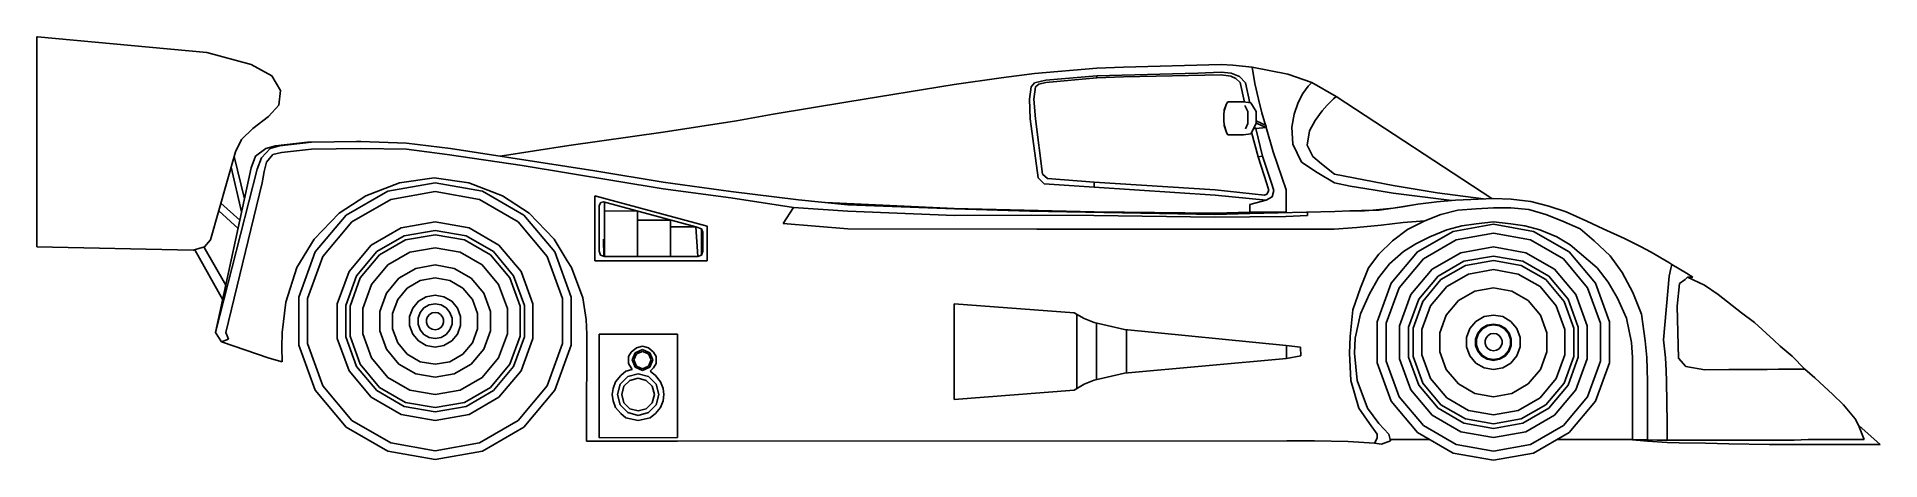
# Model space of a CAD drawing. Extents: x -5.42 to 0, y -0.05 to 1.2.
import ezdxf

# ---------------------------------------------------------------- set-up
doc = ezdxf.new("R2010")
doc.units = 0
doc.layers.get('0').update_dxf_attribs({"linetype": 'CONTINUOUS'})

msp = doc.modelspace()

# ---------------------------------------------------------------- linework, layer by layer
at = {"color": 0, "linetype": 'BYBLOCK'}
for p, q in [((-5.4171, 1.1986), (-5.4194, 1.1986)), ((-5.4194, 1.1986), (-5.4194, 0.5815)), ((-5.4171, 1.1986), (-5.4194, 1.1986)), ((-5.4194, 1.1986), (-5.4194, 0.5815)), ((-4.9193, 1.1529), (-5.4171, 1.1986)), ((-4.9193, 1.1529), (-5.4171, 1.1986)), ((-4.7895, 1.1173), (-4.9193, 1.1529)), ((-4.7895, 1.1173), (-4.9193, 1.1529)), ((-4.7287, 1.0842), (-4.7895, 1.1173)), ((-4.7287, 1.0842), (-4.7895, 1.1173)), ((-4.7033, 1.0411), (-4.7287, 1.0842)), ((-4.7033, 1.0411), (-4.7287, 1.0842)), ((-2.486, 1.0912), (-2.584, 1.0784)), ((-2.3032, 1.1065), (-2.486, 1.0912)), ((-2.4529, 1.0714), (-2.3032, 1.0842)), ((-2.2243, 1.1098), (-2.3032, 1.1065)), ((-2.3032, 1.0842), (-2.006, 1.092)), ((-2.3032, 1.0779), (-2.3032, 1.0842)), ((-1.9371, 1.1173), (-2.2243, 1.1098)), ((-1.9371, 1.0872), (-2.2243, 1.0807)), ((-2.006, 1.092), (-1.9371, 1.0945)), ((-1.9371, 1.1173), (-1.9036, 1.1158)), ((-1.9077, 1.0917), (-1.9371, 1.0945)), ((-1.9093, 1.083), (-1.9371, 1.0872)), ((-1.8833, 1.0825), (-1.9077, 1.0917)), ((-1.9036, 1.1158), (-1.8461, 1.1093)), ((-1.8381, 1.0614), (-1.8461, 1.1093)), ((-1.8461, 1.1093), (-1.7415, 1.0892)), ((-1.7415, 1.0892), (-1.6713, 1.0644)), ((-4.7083, 0.998), (-4.7033, 1.0411)), ((-4.7083, 0.998), (-4.7033, 1.0411)), ((-2.7221, 1.0589), (-3.0347, 1.008)), ((-2.584, 1.0784), (-2.7221, 1.0589)), ((-2.5011, 1.0158), (-2.4961, 1.0514)), ((-2.4961, 1.0514), (-2.486, 1.0637)), ((-2.4834, 1.0516), (-2.4884, 1.0158)), ((-2.486, 1.0637), (-2.4529, 1.0714)), ((-2.4733, 1.0596), (-2.4834, 1.0516)), ((-2.4733, 1.0596), (-2.4529, 1.0644)), ((-2.4529, 1.0644), (-2.3032, 1.0779)), ((-2.3032, 1.0779), (-2.2243, 1.0807)), ((-1.894, 1.0757), (-1.9093, 1.083)), ((-1.8812, 1.0644), (-1.894, 1.0757)), ((-1.8833, 1.0825), (-1.8662, 1.0639)), ((-1.8692, 1.007), (-1.8812, 1.0644)), ((-1.8535, 1.005), (-1.8662, 1.0639)), ((-1.8281, 1.0158), (-1.8381, 1.0614)), ((-1.6977, 1.0321), (-1.7111, 1.0052)), ((-1.6817, 1.0539), (-1.6977, 1.0321)), ((-1.6713, 1.0644), (-1.6817, 1.0539)), ((-1.6713, 1.0644), (-1.5994, 1.0233)), ((-4.7387, 0.9649), (-4.7083, 0.998)), ((-4.7387, 0.9649), (-4.7083, 0.998)), ((-3.0347, 1.008), (-3.2547, 0.9709)), ((-2.4987, 0.9573), (-2.5011, 1.0158)), ((-2.4834, 0.9573), (-2.4884, 1.0158)), ((-1.9291, 0.9812), (-1.9294, 0.9704)), ((-1.9291, 0.9812), (-1.922, 1.0017)), ((-1.9291, 0.9812), (-1.9287, 0.9837)), ((-1.9287, 0.9837), (-1.922, 1.0017)), ((-1.922, 1.0017), (-1.9177, 1.0075)), ((-1.9177, 1.0075), (-1.8719, 1.0075)), ((-1.8502, 1.0047), (-1.8719, 1.0075)), ((-1.8678, 0.9971), (-1.8588, 0.9794)), ((-1.8588, 0.9794), (-1.8588, 0.9438)), ((-1.8348, 0.9794), (-1.8502, 1.0047)), ((-1.8348, 0.9438), (-1.8348, 0.9794)), ((-1.8177, 0.9751), (-1.8281, 1.0158)), ((-1.7111, 1.0052), (-1.7228, 0.9709)), ((-1.6402, 0.9812), (-1.6606, 0.9528)), ((-1.6255, 0.9977), (-1.6402, 0.9812)), ((-1.6068, 1.0163), (-1.6255, 0.9977)), ((-1.5994, 1.0233), (-1.6068, 1.0163)), ((-1.1421, 0.7234), (-1.5994, 1.0233)), ((-4.8176, 0.8964), (-4.7845, 0.9293)), ((-4.8176, 0.8964), (-4.7845, 0.9293)), ((-4.7845, 0.9293), (-4.7387, 0.9649)), ((-4.7845, 0.9293), (-4.7387, 0.9649)), ((-3.3623, 0.9513), (-3.5779, 0.9182)), ((-3.2547, 0.9709), (-3.3623, 0.9513)), ((-2.4757, 0.7846), (-2.4987, 0.9573)), ((-2.4834, 0.9573), (-2.463, 0.7946)), ((-1.9294, 0.9521), (-1.9294, 0.9704)), ((-1.9294, 0.9521), (-1.9291, 0.941)), ((-1.922, 0.9177), (-1.9291, 0.941)), ((-1.9287, 0.9385), (-1.9291, 0.941)), ((-1.922, 0.9177), (-1.9287, 0.9385)), ((-1.8588, 0.9438), (-1.866, 0.9286)), ((-1.8502, 0.9135), (-1.8348, 0.9438)), ((-1.8358, 0.9293), (-1.8425, 0.9293)), ((-1.8401, 0.9333), (-1.8358, 0.9293)), ((-1.8358, 0.9293), (-1.805, 0.9318)), ((-1.8161, 0.848), (-1.8358, 0.9293)), ((-1.805, 0.9383), (-1.8348, 0.9516)), ((-1.8348, 0.9451), (-1.805, 0.9318)), ((-1.8074, 0.939), (-1.8177, 0.9751)), ((-1.805, 0.9318), (-1.805, 0.9383)), ((-1.7843, 0.8608), (-1.805, 0.9318)), ((-1.7228, 0.9709), (-1.7301, 0.9333)), ((-1.7301, 0.9333), (-1.7265, 0.8836)), ((-1.6776, 0.9225), (-1.6847, 0.8801)), ((-1.6606, 0.9528), (-1.6776, 0.9225)), ((-4.8353, 0.8608), (-4.8176, 0.8964)), ((-4.8353, 0.8608), (-4.8176, 0.8964)), ((-4.7762, 0.8478), (-4.7461, 0.8708)), ((-4.7337, 0.8708), (-4.7591, 0.843)), ((-4.7461, 0.8708), (-4.718, 0.8786)), ((-4.706, 0.8786), (-4.7337, 0.8708)), ((-4.6241, 0.8886), (-4.718, 0.8786)), ((-4.718, 0.8786), (-4.706, 0.8786)), ((-4.706, 0.8786), (-4.612, 0.8886)), ((-4.612, 0.8683), (-4.7006, 0.8583)), ((-4.4669, 0.8911), (-4.6241, 0.8886)), ((-4.4669, 0.8708), (-4.612, 0.8683)), ((-4.4793, 0.8911), (-4.4669, 0.8911)), ((-4.4753, 0.8909), (-4.4793, 0.8911)), ((-4.3325, 0.8861), (-4.4669, 0.8911)), ((-4.3325, 0.8683), (-4.4669, 0.8708)), ((-4.2028, 0.8708), (-4.3325, 0.8861)), ((-4.2132, 0.853), (-4.3325, 0.8683)), ((-4.2028, 0.8708), (-3.7789, 0.8049)), ((-3.8551, 0.8796), (-4.057, 0.848)), ((-3.5779, 0.9182), (-3.8551, 0.8796)), ((-1.9177, 0.911), (-1.922, 0.9177)), ((-1.9177, 0.911), (-1.8719, 0.911)), ((-1.8719, 0.911), (-1.8502, 0.9135)), ((-1.8288, 0.8455), (-1.8482, 0.918)), ((-1.7265, 0.8836), (-1.701, 0.8302)), ((-1.6847, 0.8801), (-1.6676, 0.8465)), ((-4.9089, 0.6018), (-4.8353, 0.8608)), ((-4.9089, 0.6018), (-4.8353, 0.8608)), ((-4.8939, 0.33), (-4.7889, 0.8132)), ((-4.8173, 0.6838), (-4.8484, 0.8154)), ((-4.8394, 0.8473), (-4.8086, 0.7229)), ((-4.7889, 0.8132), (-4.7762, 0.8478)), ((-4.7591, 0.843), (-4.7718, 0.8099)), ((-4.7441, 0.8302), (-4.7514, 0.8024)), ((-4.726, 0.853), (-4.7441, 0.8302)), ((-4.7006, 0.8583), (-4.726, 0.853)), ((-3.9922, 0.8202), (-4.2132, 0.853)), ((-3.5779, 0.7515), (-3.9922, 0.8202)), ((-1.8288, 0.8455), (-1.8161, 0.848)), ((-1.8027, 0.7668), (-1.8288, 0.8455)), ((-1.8161, 0.848), (-1.79, 0.7718)), ((-1.7468, 0.749), (-1.7843, 0.8608)), ((-1.701, 0.8302), (-1.6552, 0.7999)), ((-1.6676, 0.8465), (-1.6425, 0.8252)), ((-1.6425, 0.8252), (-1.6044, 0.7946)), ((-4.7718, 0.8099), (-4.8939, 0.33)), ((-4.7568, 0.7693), (-4.8634, 0.33)), ((-4.7514, 0.8024), (-4.7568, 0.7693)), ((-4.4519, 0.7312), (-4.3529, 0.7693)), ((-4.2486, 0.7693), (-4.3877, 0.7447)), ((-4.3529, 0.7693), (-4.2513, 0.7846)), ((-4.2513, 0.7846), (-4.1496, 0.7693)), ((-4.1095, 0.7447), (-4.2486, 0.7693)), ((-4.1496, 0.7693), (-4.0507, 0.7312)), ((-3.7789, 0.8049), (-3.5779, 0.7718)), ((-3.5779, 0.7718), (-3.3787, 0.7445)), ((-2.458, 0.7668), (-2.4757, 0.7846)), ((-2.4479, 0.7821), (-2.463, 0.7946)), ((-2.3105, 0.7565), (-2.458, 0.7668)), ((-2.3105, 0.7718), (-2.4479, 0.7821)), ((-2.3105, 0.7718), (-2.3105, 0.7565)), ((-1.9548, 0.749), (-2.3105, 0.7718)), ((-1.8027, 0.7668), (-1.7977, 0.7465)), ((-1.79, 0.7718), (-1.7823, 0.7465)), ((-1.6552, 0.7999), (-1.6044, 0.7693)), ((-1.6044, 0.7946), (-1.4319, 0.7613)), ((-1.6044, 0.7693), (-1.5586, 0.7598)), ((-1.5586, 0.7598), (-1.4901, 0.749)), ((-1.4319, 0.7613), (-1.3022, 0.7397)), ((-4.8785, 0.7094), (-4.8223, 0.6595)), ((-4.5304, 0.6805), (-4.4519, 0.7312)), ((-4.3877, 0.7447), (-4.5097, 0.6743)), ((-4.4937, 0.6547), (-4.379, 0.7209)), ((-4.379, 0.7209), (-4.2486, 0.744)), ((-4.2486, 0.744), (-4.1182, 0.7209)), ((-4.1182, 0.7209), (-4.0039, 0.6547)), ((-3.9875, 0.6743), (-4.1095, 0.7447)), ((-4.0507, 0.7312), (-3.9718, 0.6805)), ((-3.4486, 0.6424), (-3.7789, 0.7312)), ((-3.7789, 0.7312), (-3.7789, 0.5406)), ((-3.7662, 0.7033), (-3.7608, 0.7121)), ((-3.7608, 0.7121), (-3.7535, 0.7134)), ((-3.7535, 0.7134), (-3.4817, 0.6399)), ((-3.7508, 0.5534), (-3.7508, 0.7129)), ((-3.7508, 0.7129), (-3.7478, 0.7119)), ((-3.3787, 0.7252), (-3.5779, 0.7515)), ((-3.3787, 0.7445), (-3.1798, 0.7191)), ((-3.1945, 0.6973), (-3.3787, 0.7252)), ((-3.1798, 0.7191), (-3.0347, 0.7051)), ((-3.1005, 0.7114), (-2.7221, 0.6938)), ((-3.0347, 0.7051), (-2.7217, 0.6926)), ((-1.9551, 0.7337), (-2.3105, 0.7565)), ((-1.805, 0.7186), (-1.9551, 0.7337)), ((-1.8104, 0.7337), (-1.9548, 0.749)), ((-1.805, 0.7186), (-1.8535, 0.7061)), ((-1.8535, 0.7061), (-1.8535, 0.683)), ((-1.8027, 0.7362), (-1.8104, 0.7337)), ((-1.7873, 0.7287), (-1.805, 0.7186)), ((-1.7977, 0.7465), (-1.8027, 0.7362)), ((-1.7873, 0.7287), (-1.7823, 0.7465)), ((-1.7468, 0.6833), (-1.7468, 0.749)), ((-1.4901, 0.749), (-1.4319, 0.7389)), ((-1.4319, 0.7389), (-1.3607, 0.7299)), ((-1.3597, 0.7071), (-1.4316, 0.6951)), ((-1.4045, 0.6988), (-1.3597, 0.7071)), ((-1.3607, 0.7299), (-1.2591, 0.7176)), ((-1.3597, 0.7071), (-1.3032, 0.7139)), ((-1.3032, 0.7139), (-1.248, 0.7186)), ((-1.3022, 0.7397), (-1.249, 0.7334)), ((-1.249, 0.7334), (-1.1658, 0.7224)), ((-1.248, 0.7186), (-1.137, 0.7236)), ((-1.137, 0.7236), (-1.0846, 0.7216)), ((-1.0846, 0.7216), (-1.027, 0.7146)), ((-1.027, 0.7146), (-0.9739, 0.7006)), ((-4.8277, 0.6349), (-4.8848, 0.6868)), ((-4.6043, 0.6043), (-4.5304, 0.6805)), ((-4.5097, 0.6743), (-4.6007, 0.5662)), ((-4.5786, 0.5534), (-4.4937, 0.6547)), ((-4.2486, 0.6549), (-4.3486, 0.6374)), ((-4.1486, 0.6374), (-4.2486, 0.6549)), ((-4.0039, 0.6547), (-3.9186, 0.5534)), ((-3.8966, 0.5662), (-3.9875, 0.6743)), ((-3.9718, 0.6805), (-3.8982, 0.6043)), ((-3.7662, 0.5687), (-3.7662, 0.7033)), ((-3.7508, 0.6873), (-3.6535, 0.6863)), ((-3.6532, 0.6863), (-3.6532, 0.5534)), ((-3.5562, 0.66), (-3.6532, 0.6597)), ((-3.5562, 0.5534), (-3.5562, 0.66)), ((-3.2249, 0.6499), (-3.1945, 0.6973)), ((-3.1945, 0.6973), (-3.0347, 0.6858)), ((-3.0347, 0.6858), (-2.7217, 0.6732)), ((-2.7221, 0.6938), (-2.3105, 0.6838)), ((-2.7217, 0.6926), (-2.5001, 0.6865)), ((-2.7217, 0.6732), (-2.4957, 0.6743)), ((-2.5001, 0.6865), (-1.9558, 0.6768)), ((-2.4957, 0.6743), (-2.3119, 0.673)), ((-2.3119, 0.673), (-1.9558, 0.6682)), ((-2.3105, 0.6838), (-1.9548, 0.6805)), ((-1.9558, 0.6768), (-1.8535, 0.6798)), ((-1.9558, 0.6682), (-1.8535, 0.67)), ((-1.9548, 0.6805), (-1.8535, 0.683)), ((-1.8535, 0.6798), (-1.6034, 0.6855)), ((-1.8535, 0.683), (-1.7468, 0.6833)), ((-1.8535, 0.67), (-1.7472, 0.6705)), ((-1.7472, 0.6705), (-1.684, 0.673)), ((-1.7442, 0.6833), (-1.7468, 0.6835)), ((-1.684, 0.673), (-1.684, 0.6835)), ((-1.6034, 0.6855), (-1.5596, 0.687)), ((-1.6034, 0.6855), (-1.5596, 0.687)), ((-1.4918, 0.6888), (-1.5596, 0.687)), ((-1.5596, 0.687), (-1.5275, 0.6863)), ((-1.5275, 0.6863), (-1.4918, 0.6888)), ((-1.4316, 0.6951), (-1.4918, 0.6888)), ((-1.4918, 0.6888), (-1.473, 0.6895)), ((-1.473, 0.6895), (-1.4045, 0.6988)), ((-1.4028, 0.6524), (-1.4667, 0.6447)), ((-1.339, 0.6582), (-1.4028, 0.6524)), ((-1.3895, 0.6319), (-1.339, 0.6582)), ((-1.2918, 0.676), (-1.339, 0.6582)), ((-1.2413, 0.6888), (-1.2918, 0.676)), ((-1.1879, 0.6931), (-1.2413, 0.6888)), ((-1.137, 0.6956), (-1.1879, 0.6931)), ((-1.1879, 0.6494), (-1.137, 0.6549)), ((-1.0862, 0.6956), (-1.137, 0.6956)), ((-1.137, 0.6549), (-1.0862, 0.6494)), ((-1.0331, 0.6908), (-1.0862, 0.6956)), ((-0.9826, 0.676), (-1.0331, 0.6908)), ((-0.9354, 0.6582), (-0.9826, 0.676)), ((-0.9739, 0.7006), (-0.9227, 0.6843)), ((-0.9354, 0.6582), (-0.882, 0.6346)), ((-0.8619, 0.6569), (-0.9227, 0.6843)), ((-0.8619, 0.6569), (-0.8141, 0.6341)), ((-4.927, 0.5815), (-4.9089, 0.6018)), ((-4.927, 0.5815), (-4.9089, 0.6018)), ((-4.6551, 0.5203), (-4.6043, 0.6043)), ((-4.3486, 0.6374), (-4.4365, 0.5867)), ((-4.3399, 0.6136), (-4.4201, 0.5672)), ((-4.4118, 0.5574), (-4.3355, 0.6015)), ((-4.2486, 0.6296), (-4.3399, 0.6136)), ((-4.3355, 0.6015), (-4.2486, 0.6168)), ((-4.1573, 0.6136), (-4.2486, 0.6296)), ((-4.2486, 0.6168), (-4.1617, 0.6015)), ((-4.1617, 0.6015), (-4.0855, 0.5574)), ((-4.0771, 0.5672), (-4.1573, 0.6136)), ((-4.0607, 0.5867), (-4.1486, 0.6374)), ((-3.8982, 0.6043), (-3.8601, 0.5406)), ((-3.7525, 0.5539), (-3.7535, 0.6043)), ((-3.4817, 0.6399), (-3.5562, 0.6399)), ((-3.4817, 0.6399), (-3.4656, 0.6341)), ((-3.4817, 0.6399), (-3.4763, 0.5534)), ((-3.4656, 0.6341), (-3.4613, 0.6246)), ((-3.4653, 0.5572), (-3.4656, 0.6341)), ((-3.4613, 0.6246), (-3.4613, 0.5687)), ((-3.4486, 0.5406), (-3.4486, 0.6424)), ((-3.0347, 0.6346), (-3.2249, 0.6499)), ((-2.4797, 0.6336), (-3.0347, 0.6346)), ((-1.6051, 0.6336), (-2.4797, 0.6336)), ((-1.5386, 0.6381), (-1.6051, 0.6336)), ((-1.4667, 0.6447), (-1.5386, 0.6381)), ((-1.474, 0.5602), (-1.4336, 0.599)), ((-1.4336, 0.599), (-1.3895, 0.6319)), ((-1.3243, 0.6108), (-1.3647, 0.5905)), ((-1.36, 0.5664), (-1.2557, 0.6269)), ((-1.343, 0.5461), (-1.2467, 0.6018)), ((-1.2738, 0.6316), (-1.3243, 0.6108)), ((-1.2738, 0.6316), (-1.2296, 0.6434)), ((-1.2557, 0.6269), (-1.137, 0.6477)), ((-1.2467, 0.6018), (-1.137, 0.6211)), ((-1.2296, 0.6434), (-1.1879, 0.6494)), ((-1.0187, 0.6269), (-1.137, 0.6477)), ((-1.137, 0.6211), (-1.0277, 0.6018)), ((-1.0862, 0.6494), (-1.0448, 0.6434)), ((-1.0448, 0.6434), (-1.0003, 0.6316)), ((-1.0277, 0.6018), (-0.9314, 0.5461)), ((-0.9144, 0.5664), (-1.0187, 0.6269)), ((-1.0003, 0.6316), (-0.9502, 0.6108)), ((-0.9502, 0.6108), (-0.9117, 0.5872)), ((-0.8405, 0.599), (-0.882, 0.6346)), ((-0.7937, 0.5551), (-0.8405, 0.599)), ((-0.8141, 0.6341), (-0.7512, 0.6058)), ((-0.7512, 0.6058), (-0.7041, 0.582)), ((-5.4194, 0.5815), (-4.9597, 0.5712)), ((-5.4194, 0.5815), (-4.9597, 0.5712)), ((-4.9597, 0.5712), (-4.927, 0.5815)), ((-4.9597, 0.5712), (-4.927, 0.5815)), ((-4.8731, 0.426), (-4.9554, 0.5724)), ((-4.9283, 0.581), (-4.8638, 0.4691)), ((-4.6007, 0.5662), (-4.6488, 0.4335)), ((-4.6237, 0.429), (-4.5786, 0.5534)), ((-4.4365, 0.5867), (-4.5017, 0.509)), ((-4.4201, 0.5672), (-4.4796, 0.4962)), ((-4.4686, 0.49), (-4.4118, 0.5574)), ((-4.3225, 0.5657), (-4.3874, 0.5283)), ((-4.2486, 0.5787), (-4.3225, 0.5657)), ((-4.2486, 0.5787), (-4.1747, 0.5657)), ((-4.1099, 0.5283), (-4.1747, 0.5657)), ((-4.0855, 0.5574), (-4.0286, 0.49)), ((-4.0176, 0.4962), (-4.0771, 0.5672)), ((-3.9955, 0.509), (-4.0607, 0.5867)), ((-3.9186, 0.5534), (-3.8735, 0.429)), ((-3.8484, 0.4335), (-3.8966, 0.5662)), ((-3.7622, 0.5572), (-3.7662, 0.5687)), ((-3.7508, 0.5534), (-3.7622, 0.5572)), ((-3.4763, 0.5534), (-3.7508, 0.5534)), ((-3.4763, 0.5534), (-3.4653, 0.5572)), ((-3.4613, 0.5687), (-3.4653, 0.5572)), ((-1.5045, 0.52), (-1.474, 0.5602)), ((-1.4012, 0.5674), (-1.4426, 0.5318)), ((-1.36, 0.5664), (-1.4373, 0.4744)), ((-1.4142, 0.4609), (-1.343, 0.5461)), ((-1.3647, 0.5905), (-1.4012, 0.5674)), ((-1.233, 0.5642), (-1.3172, 0.5155)), ((-1.137, 0.581), (-1.233, 0.5642)), ((-1.137, 0.5544), (-1.2236, 0.5391)), ((-1.137, 0.581), (-1.0414, 0.5642)), ((-1.0505, 0.5391), (-1.137, 0.5544)), ((-1.0414, 0.5642), (-0.9572, 0.5155)), ((-0.9314, 0.5461), (-0.8599, 0.4609)), ((-0.8368, 0.4744), (-0.9144, 0.5664)), ((-0.9117, 0.5872), (-0.8318, 0.5193)), ((-0.7586, 0.506), (-0.7937, 0.5551)), ((-0.7041, 0.582), (-0.673, 0.5657)), ((-0.673, 0.5657), (-0.6215, 0.5353)), ((-4.6879, 0.4187), (-4.6551, 0.5203)), ((-4.5017, 0.509), (-4.5365, 0.4137)), ((-4.4796, 0.4962), (-4.5114, 0.4092)), ((-4.4987, 0.407), (-4.4686, 0.49)), ((-4.3874, 0.5283), (-4.4355, 0.4709)), ((-4.3917, 0.4456), (-4.3549, 0.4895)), ((-4.3549, 0.4895), (-4.3051, 0.518)), ((-4.3051, 0.518), (-4.2486, 0.5281)), ((-4.2486, 0.49), (-4.2921, 0.4822)), ((-4.1921, 0.518), (-4.2486, 0.5281)), ((-4.2486, 0.49), (-4.2051, 0.4822)), ((-4.1921, 0.518), (-4.1426, 0.4895)), ((-4.1426, 0.4895), (-4.1055, 0.4456)), ((-4.0617, 0.4709), (-4.1099, 0.5283)), ((-4.0286, 0.49), (-3.9985, 0.407)), ((-3.9858, 0.4092), (-4.0176, 0.4962)), ((-3.9611, 0.4137), (-3.9955, 0.509)), ((-3.8601, 0.5406), (-3.8474, 0.5203)), ((-3.8474, 0.5203), (-3.8143, 0.4315)), ((-3.7789, 0.5406), (-3.4486, 0.5406)), ((-1.5282, 0.4609), (-1.5045, 0.52)), ((-1.475, 0.4905), (-1.5018, 0.4433)), ((-1.4426, 0.5318), (-1.475, 0.4905)), ((-1.3172, 0.5155), (-1.3798, 0.4411)), ((-1.2999, 0.495), (-1.3567, 0.4275)), ((-1.2236, 0.5391), (-1.2999, 0.495)), ((-1.2193, 0.5266), (-1.2915, 0.4849)), ((-1.2103, 0.5015), (-1.2744, 0.4644)), ((-1.137, 0.5409), (-1.2193, 0.5266)), ((-1.137, 0.5143), (-1.2103, 0.5015)), ((-1.0551, 0.5266), (-1.137, 0.5409)), ((-1.0642, 0.5015), (-1.137, 0.5143)), ((-1.0642, 0.5015), (-1, 0.4644)), ((-0.9829, 0.4849), (-1.0551, 0.5266)), ((-0.9742, 0.495), (-1.0505, 0.5391)), ((-0.9177, 0.4275), (-0.9742, 0.495)), ((-0.9572, 0.5155), (-0.8947, 0.4411)), ((-0.8318, 0.5193), (-0.7994, 0.4779)), ((-0.7586, 0.506), (-0.7272, 0.4468)), ((-0.6366, 0.3082), (-0.6198, 0.4952)), ((-0.6215, 0.5353), (-0.6128, 0.5291)), ((-0.6198, 0.4952), (-0.6155, 0.518)), ((-0.6155, 0.518), (-0.6128, 0.5291)), ((-0.6128, 0.5291), (-0.5694, 0.5037)), ((-0.566, 0.492), (-0.573, 0.4854)), ((-0.5694, 0.5037), (-0.5506, 0.492)), ((-0.566, 0.492), (-0.5506, 0.492)), ((-0.5162, 0.4686), (-0.566, 0.492)), ((-4.4355, 0.4709), (-4.4612, 0.4004)), ((-4.4111, 0.3917), (-4.3917, 0.4456)), ((-4.3302, 0.4601), (-4.3586, 0.4265)), ((-4.2921, 0.4822), (-4.3302, 0.4601)), ((-4.2978, 0.4212), (-4.2747, 0.4345)), ((-4.2747, 0.4345), (-4.2486, 0.4391)), ((-4.2486, 0.4391), (-4.2225, 0.4345)), ((-4.2225, 0.4345), (-4.1998, 0.4212)), ((-4.167, 0.4601), (-4.2051, 0.4822)), ((-4.1386, 0.4265), (-4.167, 0.4601)), ((-4.1055, 0.4456), (-4.0861, 0.3917)), ((-4.036, 0.4004), (-4.0617, 0.4709)), ((-1.5503, 0.3959), (-1.5282, 0.4609)), ((-1.5018, 0.4433), (-1.5282, 0.3841)), ((-1.4373, 0.4744), (-1.4787, 0.3611)), ((-1.4523, 0.3566), (-1.4142, 0.4609)), ((-1.3798, 0.4411), (-1.4129, 0.3495)), ((-1.2915, 0.4849), (-1.345, 0.421)), ((-1.2744, 0.4644), (-1.3219, 0.4077)), ((-1.24, 0.4235), (-1.1919, 0.4513)), ((-1.1919, 0.4513), (-1.137, 0.4609)), ((-1.137, 0.4609), (-1.0825, 0.4513)), ((-1.0344, 0.4235), (-1.0825, 0.4513)), ((-1, 0.4644), (-0.9525, 0.4077)), ((-0.9294, 0.421), (-0.9829, 0.4849)), ((-0.8947, 0.4411), (-0.8612, 0.3495)), ((-0.8599, 0.4609), (-0.8221, 0.3566)), ((-0.7957, 0.3611), (-0.8368, 0.4744)), ((-0.7726, 0.4305), (-0.7994, 0.4779)), ((-0.7272, 0.4468), (-0.7021, 0.3831)), ((-0.5897, 0.4739), (-0.5964, 0.4072)), ((-0.573, 0.4854), (-0.5897, 0.4739)), ((-0.5162, 0.4686), (-0.4764, 0.4411)), ((-0.4764, 0.4411), (-0.4075, 0.3871)), ((-4.6983, 0.33), (-4.6879, 0.4187)), ((-4.6488, 0.4335), (-4.6488, 0.2924)), ((-4.6237, 0.2969), (-4.6237, 0.429)), ((-4.5365, 0.4137), (-4.5365, 0.3122)), ((-4.5114, 0.4092), (-4.5114, 0.3167)), ((-4.4987, 0.3187), (-4.4987, 0.407)), ((-4.4612, 0.4004), (-4.4612, 0.3255)), ((-4.4111, 0.3342), (-4.4111, 0.3917)), ((-4.3586, 0.4265), (-4.3736, 0.3849)), ((-4.3736, 0.3849), (-4.3736, 0.3408)), ((-4.3238, 0.3761), (-4.3145, 0.4009)), ((-4.3145, 0.4009), (-4.2978, 0.4212)), ((-4.2988, 0.3719), (-4.2927, 0.3884)), ((-4.2927, 0.3884), (-4.2988, 0.3719)), ((-4.2927, 0.3884), (-4.2814, 0.4019)), ((-4.2814, 0.4019), (-4.2927, 0.3884)), ((-4.2814, 0.4019), (-4.266, 0.4107)), ((-4.266, 0.4107), (-4.2814, 0.4019)), ((-4.265, 0.3824), (-4.2707, 0.3756)), ((-4.266, 0.4107), (-4.2486, 0.4137)), ((-4.2486, 0.4137), (-4.266, 0.4107)), ((-4.2573, 0.3869), (-4.265, 0.3824)), ((-4.2486, 0.3884), (-4.2573, 0.3869)), ((-4.2486, 0.4137), (-4.2312, 0.4107)), ((-4.2312, 0.4107), (-4.2486, 0.4137)), ((-4.2399, 0.3869), (-4.2486, 0.3884)), ((-4.2322, 0.3824), (-4.2399, 0.3869)), ((-4.2322, 0.3824), (-4.2265, 0.3756)), ((-4.2312, 0.4107), (-4.2158, 0.4019)), ((-4.2158, 0.4019), (-4.2312, 0.4107)), ((-4.2158, 0.4019), (-4.2048, 0.3884)), ((-4.2048, 0.3884), (-4.2158, 0.4019)), ((-4.2048, 0.3884), (-4.1985, 0.3719)), ((-4.1985, 0.3719), (-4.2048, 0.3884)), ((-4.1998, 0.4212), (-4.1827, 0.4009)), ((-4.1827, 0.4009), (-4.1737, 0.3761)), ((-4.1236, 0.3849), (-4.1386, 0.4265)), ((-4.1236, 0.3408), (-4.1236, 0.3849)), ((-4.0861, 0.3917), (-4.0861, 0.3342)), ((-4.036, 0.3255), (-4.036, 0.4004)), ((-3.9985, 0.407), (-3.9985, 0.3187)), ((-3.9858, 0.3167), (-3.9858, 0.4092)), ((-3.9611, 0.3122), (-3.9611, 0.4137)), ((-3.8735, 0.429), (-3.8735, 0.2969)), ((-3.8484, 0.2924), (-3.8484, 0.4335)), ((-3.8143, 0.4315), (-3.8043, 0.3681)), ((-2.3697, 0.3877), (-2.7221, 0.4137)), ((-2.7221, 0.4137), (-2.7221, 0.1326)), ((-2.3406, 0.3703), (-2.3697, 0.3877)), ((-2.362, 0.1647), (-2.362, 0.3829)), ((-1.5586, 0.3179), (-1.5503, 0.3959)), ((-1.5282, 0.3841), (-1.5432, 0.3132)), ((-1.3567, 0.4275), (-1.3868, 0.345)), ((-1.345, 0.421), (-1.3734, 0.3425)), ((-1.3219, 0.4077), (-1.3473, 0.338)), ((-1.2948, 0.3287), (-1.2758, 0.3809)), ((-1.2758, 0.3809), (-1.24, 0.4235)), ((-1.1645, 0.3761), (-1.137, 0.3809)), ((-1.137, 0.3809), (-1.1096, 0.3761)), ((-0.9986, 0.3809), (-1.0344, 0.4235)), ((-0.9796, 0.3287), (-0.9986, 0.3809)), ((-0.9271, 0.338), (-0.9525, 0.4077)), ((-0.9294, 0.421), (-0.9007, 0.3425)), ((-0.8876, 0.345), (-0.9177, 0.4275)), ((-0.7459, 0.3714), (-0.7726, 0.4305)), ((-0.7021, 0.3831), (-0.6911, 0.3052)), ((-0.5964, 0.4072), (-0.5924, 0.2545)), ((-0.4075, 0.3871), (-0.3698, 0.3586)), ((-4.8939, 0.33), (-4.8761, 0.3019)), ((-4.8634, 0.33), (-4.8557, 0.3097)), ((-4.6996, 0.2866), (-4.6983, 0.33)), ((-4.4612, 0.3255), (-4.4355, 0.255)), ((-4.3917, 0.2803), (-4.4111, 0.3342)), ((-4.3736, 0.3408), (-4.3586, 0.2994)), ((-4.3238, 0.3498), (-4.3238, 0.3761)), ((-4.3145, 0.3247), (-4.3238, 0.3498)), ((-4.2988, 0.3541), (-4.2988, 0.3719)), ((-4.2988, 0.3719), (-4.2988, 0.3541)), ((-4.2927, 0.3375), (-4.2988, 0.3541)), ((-4.2988, 0.3541), (-4.2927, 0.3375)), ((-4.2814, 0.324), (-4.2927, 0.3375)), ((-4.2927, 0.3375), (-4.2814, 0.324)), ((-4.2707, 0.3756), (-4.2737, 0.3673)), ((-4.2737, 0.3673), (-4.2737, 0.3586)), ((-4.2737, 0.3586), (-4.2707, 0.3503)), ((-4.2707, 0.3503), (-4.265, 0.3435)), ((-4.265, 0.3435), (-4.2573, 0.339)), ((-4.2573, 0.339), (-4.2486, 0.3375)), ((-4.2486, 0.3375), (-4.2399, 0.339)), ((-4.2399, 0.339), (-4.2322, 0.3435)), ((-4.2322, 0.3435), (-4.2265, 0.3503)), ((-4.2235, 0.3673), (-4.2265, 0.3756)), ((-4.2265, 0.3503), (-4.2235, 0.3586)), ((-4.2235, 0.3586), (-4.2235, 0.3673)), ((-4.2158, 0.324), (-4.2048, 0.3375)), ((-4.2158, 0.324), (-4.2048, 0.3375)), ((-4.1985, 0.3541), (-4.2048, 0.3375)), ((-4.2048, 0.3375), (-4.1985, 0.3541)), ((-4.1985, 0.3541), (-4.1985, 0.3719)), ((-4.1985, 0.3541), (-4.1985, 0.3719)), ((-4.1737, 0.3498), (-4.1827, 0.3247)), ((-4.1737, 0.3761), (-4.1737, 0.3498)), ((-4.1386, 0.2994), (-4.1236, 0.3408)), ((-4.0861, 0.3342), (-4.1055, 0.2803)), ((-4.0617, 0.255), (-4.036, 0.3255)), ((-3.8043, 0.3681), (-3.8026, 0.3247)), ((-2.3112, 0.3586), (-2.3406, 0.3703)), ((-2.2213, 0.3383), (-2.3112, 0.3586)), ((-2.3042, 0.3568), (-2.3042, 0.1908)), ((-1.7462, 0.2914), (-2.2213, 0.3383)), ((-2.2159, 0.2099), (-2.2159, 0.3375)), ((-1.4787, 0.3611), (-1.4787, 0.2407)), ((-1.4523, 0.2455), (-1.4523, 0.3566)), ((-1.4129, 0.3495), (-1.4129, 0.2522)), ((-1.3868, 0.345), (-1.3868, 0.257)), ((-1.3734, 0.3425), (-1.3734, 0.2593)), ((-1.3473, 0.338), (-1.3473, 0.2638)), ((-1.2948, 0.2731), (-1.2948, 0.3287)), ((-1.2159, 0.3149), (-1.2066, 0.341)), ((-1.2066, 0.341), (-1.1885, 0.3623)), ((-1.1895, 0.3102), (-1.1832, 0.3277)), ((-1.1885, 0.3623), (-1.1645, 0.3761)), ((-1.1807, 0.3268), (-1.1867, 0.3102)), ((-1.1832, 0.3277), (-1.1715, 0.3418)), ((-1.1807, 0.3268), (-1.1693, 0.3403)), ((-1.1715, 0.3418), (-1.1554, 0.351)), ((-1.1693, 0.3403), (-1.1539, 0.3491)), ((-1.1554, 0.351), (-1.137, 0.3543)), ((-1.1539, 0.3491), (-1.1365, 0.3521)), ((-1.1452, 0.3253), (-1.1529, 0.3207)), ((-1.1365, 0.3268), (-1.1452, 0.3253)), ((-1.119, 0.351), (-1.137, 0.3543)), ((-1.1365, 0.3521), (-1.1191, 0.3491)), ((-1.1278, 0.3253), (-1.1365, 0.3268)), ((-1.1201, 0.3207), (-1.1278, 0.3253)), ((-1.1191, 0.3491), (-1.1041, 0.3403)), ((-1.1029, 0.3418), (-1.119, 0.351)), ((-1.1096, 0.3761), (-1.0856, 0.3623)), ((-1.1041, 0.3403), (-1.0927, 0.3268)), ((-1.0909, 0.3277), (-1.1029, 0.3418)), ((-1.0867, 0.3102), (-1.0927, 0.3268)), ((-1.0846, 0.3102), (-1.0909, 0.3277)), ((-1.0856, 0.3623), (-1.0678, 0.341)), ((-1.0678, 0.341), (-1.0585, 0.3149)), ((-0.9796, 0.2731), (-0.9796, 0.3287)), ((-0.9271, 0.2638), (-0.9271, 0.338)), ((-0.9007, 0.2593), (-0.9007, 0.3425)), ((-0.8876, 0.257), (-0.8876, 0.345)), ((-0.8612, 0.3495), (-0.8612, 0.2522)), ((-0.8221, 0.3566), (-0.8221, 0.2455)), ((-0.7957, 0.2407), (-0.7957, 0.3611)), ((-0.7312, 0.3004), (-0.7459, 0.3714)), ((-0.3698, 0.3586), (-0.3123, 0.3072)), ((-4.8557, 0.3097), (-4.8761, 0.3019)), ((-4.8761, 0.3019), (-4.7364, 0.2538)), ((-4.6983, 0.2435), (-4.6996, 0.2866)), ((-4.6007, 0.1597), (-4.6488, 0.2924)), ((-4.6237, 0.2969), (-4.5786, 0.1725)), ((-4.5365, 0.3122), (-4.5017, 0.2169)), ((-4.5114, 0.3167), (-4.4796, 0.2297)), ((-4.4686, 0.236), (-4.4987, 0.3187)), ((-4.3549, 0.2365), (-4.3917, 0.2803)), ((-4.3586, 0.2994), (-4.3302, 0.2655)), ((-4.2978, 0.3047), (-4.3145, 0.3247)), ((-4.2747, 0.2914), (-4.2978, 0.3047)), ((-4.2814, 0.324), (-4.266, 0.3152)), ((-4.2814, 0.324), (-4.266, 0.3152)), ((-4.2486, 0.2866), (-4.2747, 0.2914)), ((-4.2486, 0.3122), (-4.266, 0.3152)), ((-4.266, 0.3152), (-4.2486, 0.3122)), ((-4.2486, 0.3122), (-4.2312, 0.3152)), ((-4.2486, 0.3122), (-4.2312, 0.3152)), ((-4.2225, 0.2914), (-4.2486, 0.2866)), ((-4.2158, 0.324), (-4.2312, 0.3152)), ((-4.2312, 0.3152), (-4.2158, 0.324)), ((-4.1998, 0.3047), (-4.2225, 0.2914)), ((-4.1827, 0.3247), (-4.1998, 0.3047)), ((-4.167, 0.2655), (-4.1386, 0.2994)), ((-4.1055, 0.2803), (-4.1426, 0.2365)), ((-3.9985, 0.3187), (-4.0286, 0.236)), ((-4.0176, 0.2297), (-3.9858, 0.3167)), ((-3.9955, 0.2169), (-3.9611, 0.3122)), ((-3.8735, 0.2969), (-3.9186, 0.1725)), ((-3.8966, 0.1597), (-3.8484, 0.2924)), ((-3.8026, 0.3247), (-3.8033, 0.0454)), ((-3.5362, 0.3247), (-3.7662, 0.3247)), ((-3.7662, 0.3247), (-3.7662, 0.0203)), ((-3.6719, 0.2716), (-3.6796, 0.2588)), ((-3.6569, 0.2841), (-3.6719, 0.2716)), ((-3.6391, 0.2791), (-3.6605, 0.2701)), ((-3.6391, 0.2894), (-3.6569, 0.2841)), ((-3.6569, 0.2665), (-3.6391, 0.2741)), ((-3.6214, 0.2841), (-3.6391, 0.2894)), ((-3.6391, 0.2791), (-3.6174, 0.2701)), ((-3.6211, 0.2665), (-3.6391, 0.2741)), ((-3.606, 0.2716), (-3.6214, 0.2841)), ((-3.5983, 0.2588), (-3.606, 0.2716)), ((-3.5362, 0.0206), (-3.5362, 0.3247)), ((-1.7044, 0.2866), (-1.7462, 0.2914)), ((-1.7458, 0.2911), (-1.7452, 0.253)), ((-1.7034, 0.2605), (-1.7044, 0.2866)), ((-1.5603, 0.2688), (-1.5586, 0.3179)), ((-1.5432, 0.3132), (-1.5459, 0.2688)), ((-1.2758, 0.2209), (-1.2948, 0.2731)), ((-1.2159, 0.2871), (-1.2159, 0.3149)), ((-1.2066, 0.261), (-1.2159, 0.2871)), ((-1.1895, 0.2916), (-1.1895, 0.3102)), ((-1.1832, 0.2743), (-1.1895, 0.2916)), ((-1.1867, 0.2924), (-1.1867, 0.3102)), ((-1.1867, 0.2924), (-1.1807, 0.2759)), ((-1.1715, 0.26), (-1.1832, 0.2743)), ((-1.1807, 0.2759), (-1.1693, 0.2623)), ((-1.1586, 0.314), (-1.1616, 0.3057)), ((-1.1616, 0.3057), (-1.1616, 0.2969)), ((-1.1586, 0.2886), (-1.1616, 0.2969)), ((-1.1529, 0.3207), (-1.1586, 0.314)), ((-1.1586, 0.2886), (-1.1529, 0.2819)), ((-1.1529, 0.2819), (-1.1452, 0.2774)), ((-1.1452, 0.2774), (-1.1365, 0.2759)), ((-1.1365, 0.2759), (-1.1278, 0.2774)), ((-1.1278, 0.2774), (-1.1201, 0.2819)), ((-1.1148, 0.314), (-1.1201, 0.3207)), ((-1.1201, 0.2819), (-1.1148, 0.2886)), ((-1.1114, 0.3057), (-1.1148, 0.314)), ((-1.1148, 0.2886), (-1.1114, 0.2969)), ((-1.1114, 0.2969), (-1.1114, 0.3057)), ((-1.1041, 0.2623), (-1.0927, 0.2759)), ((-1.1029, 0.26), (-1.0909, 0.2743)), ((-1.0927, 0.2759), (-1.0867, 0.2924)), ((-1.0846, 0.2916), (-1.0909, 0.2743)), ((-1.0867, 0.2924), (-1.0867, 0.3102)), ((-1.0846, 0.2916), (-1.0846, 0.3102)), ((-1.0678, 0.261), (-1.0585, 0.2871)), ((-1.0585, 0.3149), (-1.0585, 0.2871)), ((-0.9986, 0.2209), (-0.9796, 0.2731)), ((-0.7282, 0.256), (-0.7312, 0.3004)), ((-0.6911, 0.3052), (-0.686, 0.256)), ((-0.6315, 0.2553), (-0.6366, 0.3082)), ((-0.3123, 0.3072), (-0.2935, 0.2896)), ((-0.2935, 0.2896), (-0.2584, 0.2595)), ((-4.7364, 0.2538), (-4.6983, 0.2435)), ((-4.5017, 0.2169), (-4.4365, 0.1392)), ((-4.4796, 0.2297), (-4.4201, 0.1587)), ((-4.4118, 0.1682), (-4.4686, 0.236)), ((-4.4355, 0.255), (-4.3874, 0.1976)), ((-4.3051, 0.2079), (-4.3549, 0.2365)), ((-4.3302, 0.2655), (-4.2921, 0.2435)), ((-4.2921, 0.2435), (-4.2486, 0.236)), ((-4.2486, 0.236), (-4.2051, 0.2435)), ((-4.2051, 0.2435), (-4.167, 0.2655)), ((-4.1426, 0.2365), (-4.1921, 0.2079)), ((-4.1099, 0.1976), (-4.0617, 0.255)), ((-4.0286, 0.236), (-4.0855, 0.1682)), ((-4.0771, 0.1587), (-4.0176, 0.2297)), ((-4.0607, 0.1392), (-3.9955, 0.2169)), ((-3.6696, 0.2207), (-3.6873, 0.2156)), ((-3.6796, 0.2588), (-3.6796, 0.2385)), ((-3.6796, 0.2385), (-3.6719, 0.2257)), ((-3.6719, 0.2257), (-3.6696, 0.2207)), ((-3.6605, 0.2701), (-3.6696, 0.2487)), ((-3.6605, 0.2272), (-3.6696, 0.2487)), ((-3.6645, 0.2487), (-3.6569, 0.2665)), ((-3.6645, 0.2487), (-3.6569, 0.2307)), ((-3.6391, 0.2181), (-3.6605, 0.2272)), ((-3.6569, 0.2307), (-3.6391, 0.2232)), ((-3.6391, 0.2232), (-3.6211, 0.2307)), ((-3.6174, 0.2272), (-3.6391, 0.2181)), ((-3.6211, 0.2665), (-3.6137, 0.2487)), ((-3.6137, 0.2487), (-3.6211, 0.2307)), ((-3.6087, 0.2487), (-3.6174, 0.2701)), ((-3.6174, 0.2272), (-3.6087, 0.2487)), ((-3.6161, 0.2156), (-3.606, 0.2257)), ((-3.606, 0.2257), (-3.5983, 0.2385)), ((-3.5983, 0.2385), (-3.5983, 0.2588)), ((-2.2213, 0.2096), (-1.7455, 0.253)), ((-1.7455, 0.253), (-1.7034, 0.2605)), ((-1.5559, 0.1888), (-1.5603, 0.2688)), ((-1.5459, 0.2688), (-1.5376, 0.1888)), ((-1.4373, 0.1276), (-1.4787, 0.2407)), ((-1.4523, 0.2455), (-1.4142, 0.1409)), ((-1.4129, 0.2522), (-1.3798, 0.161)), ((-1.3868, 0.257), (-1.3567, 0.1743)), ((-1.3734, 0.2593), (-1.345, 0.181)), ((-1.3473, 0.2638), (-1.3219, 0.1943)), ((-1.24, 0.1783), (-1.2758, 0.2209)), ((-1.1885, 0.2397), (-1.2066, 0.261)), ((-1.1645, 0.2257), (-1.1885, 0.2397)), ((-1.1554, 0.2507), (-1.1715, 0.26)), ((-1.1693, 0.2623), (-1.1539, 0.2535)), ((-1.137, 0.2209), (-1.1645, 0.2257)), ((-1.137, 0.2475), (-1.1554, 0.2507)), ((-1.1539, 0.2535), (-1.1365, 0.2505)), ((-1.137, 0.2475), (-1.119, 0.2507)), ((-1.1096, 0.2257), (-1.137, 0.2209)), ((-1.1365, 0.2505), (-1.1191, 0.2535)), ((-1.1191, 0.2535), (-1.1041, 0.2623)), ((-1.119, 0.2507), (-1.1029, 0.26)), ((-1.0856, 0.2397), (-1.1096, 0.2257)), ((-1.0678, 0.261), (-1.0856, 0.2397)), ((-1.0344, 0.1783), (-0.9986, 0.2209)), ((-0.9525, 0.1943), (-0.9271, 0.2638)), ((-0.9294, 0.181), (-0.9007, 0.2593)), ((-0.9177, 0.1743), (-0.8876, 0.257)), ((-0.8612, 0.2522), (-0.8947, 0.161)), ((-0.8221, 0.2455), (-0.8599, 0.1409)), ((-0.8368, 0.1276), (-0.7957, 0.2407)), ((-0.7282, 0.256), (-0.7282, 0.0143)), ((-0.686, 0.256), (-0.684, 0.1863)), ((-0.6292, 0.2179), (-0.6315, 0.2553)), ((-0.6279, 0.1858), (-0.6292, 0.2179)), ((-0.5924, 0.2545), (-0.571, 0.2297)), ((-0.571, 0.2297), (-0.5152, 0.2194)), ((-0.5152, 0.2194), (-0.445, 0.2207)), ((-0.445, 0.2207), (-0.5152, 0.2194)), ((-0.445, 0.2207), (-0.3323, 0.2207)), ((-0.3323, 0.2207), (-0.445, 0.2207)), ((-0.3323, 0.2207), (-0.2986, 0.2219)), ((-0.2986, 0.2219), (-0.3323, 0.2207)), ((-0.221, 0.2219), (-0.2986, 0.2219)), ((-0.2691, 0.2219), (-0.2986, 0.2219)), ((-0.2584, 0.2595), (-0.221, 0.2219)), ((-0.1922, 0.1958), (-0.221, 0.2219)), ((-4.5786, 0.1725), (-4.4937, 0.071)), ((-4.3355, 0.1241), (-4.4118, 0.1682)), ((-4.3874, 0.1976), (-4.3225, 0.16)), ((-4.2486, 0.1978), (-4.3051, 0.2079)), ((-4.1921, 0.2079), (-4.2486, 0.1978)), ((-4.1747, 0.16), (-4.1099, 0.1976)), ((-4.0855, 0.1682), (-4.1617, 0.1241)), ((-3.9186, 0.1725), (-4.0039, 0.071)), ((-3.7254, 0.1647), (-3.7281, 0.1469)), ((-3.7177, 0.185), (-3.7254, 0.1647)), ((-3.7027, 0.2029), (-3.7177, 0.185)), ((-3.7127, 0.1469), (-3.7047, 0.1775)), ((-3.6823, 0.1998), (-3.7047, 0.1775)), ((-3.6873, 0.2156), (-3.7027, 0.2029)), ((-3.6936, 0.1713), (-3.7, 0.1469)), ((-3.6936, 0.1713), (-3.6759, 0.1888)), ((-3.6518, 0.2079), (-3.6823, 0.1998)), ((-3.6759, 0.1888), (-3.6518, 0.1953)), ((-3.6214, 0.1998), (-3.6518, 0.2079)), ((-3.6518, 0.1953), (-3.6278, 0.1888)), ((-3.6278, 0.1888), (-3.61, 0.1713)), ((-3.599, 0.1775), (-3.6214, 0.1998)), ((-3.601, 0.2029), (-3.6161, 0.2156)), ((-3.6034, 0.1469), (-3.61, 0.1713)), ((-3.5856, 0.185), (-3.601, 0.2029)), ((-3.599, 0.1775), (-3.5907, 0.1469)), ((-3.5779, 0.1647), (-3.5856, 0.185)), ((-3.5756, 0.1469), (-3.5779, 0.1647)), ((-2.3697, 0.1602), (-2.3406, 0.1778)), ((-2.3406, 0.1778), (-2.3112, 0.1893)), ((-2.3112, 0.1893), (-2.2213, 0.2096)), ((-1.5325, 0.1073), (-1.5559, 0.1888)), ((-1.5376, 0.1888), (-1.5075, 0.1073)), ((-1.3567, 0.1743), (-1.2999, 0.1068)), ((-1.345, 0.181), (-1.2915, 0.1171)), ((-1.3219, 0.1943), (-1.2744, 0.1374)), ((-1.1919, 0.1507), (-1.24, 0.1783)), ((-1.0825, 0.1507), (-1.0344, 0.1783)), ((-1, 0.1374), (-0.9525, 0.1943)), ((-0.9829, 0.1171), (-0.9294, 0.181)), ((-0.9742, 0.1068), (-0.9177, 0.1743)), ((-0.684, 0.1863), (-0.6837, 0.1191)), ((-0.6265, 0.0634), (-0.6279, 0.1858)), ((-0.1645, 0.171), (-0.1922, 0.1958)), ((-0.1397, 0.1484), (-0.1645, 0.171)), ((-4.5097, 0.0517), (-4.6007, 0.1597)), ((-4.4365, 0.1392), (-4.3486, 0.0885)), ((-4.4201, 0.1587), (-4.3399, 0.1123)), ((-4.3399, 0.1123), (-4.2486, 0.0963)), ((-4.2486, 0.1088), (-4.3355, 0.1241)), ((-4.3225, 0.16), (-4.2486, 0.1469)), ((-4.2486, 0.1469), (-4.1747, 0.16)), ((-4.1617, 0.1241), (-4.2486, 0.1088)), ((-4.1573, 0.1123), (-4.2486, 0.0963)), ((-4.1573, 0.1123), (-4.0771, 0.1587)), ((-4.1486, 0.0885), (-4.0607, 0.1392)), ((-3.9875, 0.0517), (-3.8966, 0.1597)), ((-3.7281, 0.1469), (-3.7254, 0.1291)), ((-3.7254, 0.1291), (-3.7177, 0.1088)), ((-3.7177, 0.1088), (-3.7027, 0.091)), ((-3.7127, 0.1469), (-3.7047, 0.1166)), ((-3.7047, 0.1166), (-3.6823, 0.0943)), ((-3.6936, 0.1229), (-3.7, 0.1469)), ((-3.6759, 0.1053), (-3.6936, 0.1229)), ((-3.6278, 0.1053), (-3.61, 0.1229)), ((-3.6214, 0.0943), (-3.599, 0.1166)), ((-3.6034, 0.1469), (-3.61, 0.1229)), ((-3.601, 0.091), (-3.5856, 0.1088)), ((-3.599, 0.1166), (-3.5907, 0.1469)), ((-3.5856, 0.1088), (-3.5779, 0.1291)), ((-3.5779, 0.1291), (-3.5756, 0.1469)), ((-2.7221, 0.1326), (-2.3697, 0.1602)), ((-1.36, 0.0354), (-1.4373, 0.1276)), ((-1.4142, 0.1409), (-1.343, 0.0557)), ((-1.3798, 0.161), (-1.3172, 0.0865)), ((-1.2915, 0.1171), (-1.2193, 0.0755)), ((-1.2744, 0.1374), (-1.2103, 0.1005)), ((-1.137, 0.1409), (-1.1919, 0.1507)), ((-1.137, 0.1409), (-1.0825, 0.1507)), ((-1.0642, 0.1005), (-1, 0.1374)), ((-1.0551, 0.0755), (-0.9829, 0.1171)), ((-0.8947, 0.161), (-0.9572, 0.0865)), ((-0.8599, 0.1409), (-0.9314, 0.0557)), ((-0.9144, 0.0354), (-0.8368, 0.1276)), ((-0.6837, 0.1191), (-0.6837, 0.0143)), ((-0.108, 0.1171), (-0.1397, 0.1484)), ((-0.0736, 0.076), (-0.108, 0.1171)), ((-4.4937, 0.071), (-4.379, 0.005)), ((-4.3486, 0.0885), (-4.2486, 0.0707)), ((-4.2486, 0.0707), (-4.1486, 0.0885)), ((-4.0039, 0.071), (-4.1182, 0.005)), ((-3.7027, 0.091), (-3.6873, 0.0785)), ((-3.6873, 0.0785), (-3.6518, 0.0707)), ((-3.6518, 0.086), (-3.6823, 0.0943)), ((-3.6759, 0.1053), (-3.6518, 0.0988)), ((-3.6518, 0.0988), (-3.6278, 0.1053)), ((-3.6214, 0.0943), (-3.6518, 0.086)), ((-3.6518, 0.0707), (-3.6161, 0.0785)), ((-3.6161, 0.0785), (-3.601, 0.091)), ((-1.5018, 0.0617), (-1.5325, 0.1073)), ((-1.5075, 0.1073), (-1.4737, 0.0617)), ((-1.4791, 0.0308), (-1.5018, 0.0617)), ((-1.4737, 0.0617), (-1.4446, 0.0308)), ((-1.343, 0.0557), (-1.2467, 0.0003)), ((-1.3172, 0.0865), (-1.233, 0.0379)), ((-1.2999, 0.1068), (-1.2236, 0.0629)), ((-1.2236, 0.0629), (-1.137, 0.0476)), ((-1.2193, 0.0755), (-1.137, 0.0609)), ((-1.2103, 0.1005), (-1.137, 0.0875)), ((-1.137, 0.0875), (-1.0642, 0.1005)), ((-1.137, 0.0609), (-1.0551, 0.0755)), ((-1.137, 0.0476), (-1.0505, 0.0629)), ((-1.0505, 0.0629), (-0.9742, 0.1068)), ((-0.9572, 0.0865), (-1.0414, 0.0379)), ((-0.9314, 0.0557), (-1.0277, 0.0003)), ((-0.6265, 0.0135), (-0.6265, 0.0634)), ((-0.0632, 0.0569), (-0.0736, 0.076)), ((-0.0471, 0.015), (-0.0632, 0.0569)), ((0, 0), (-0.0629, 0.0557)), ((-4.3877, -0.0191), (-4.5097, 0.0517)), ((-4.379, 0.005), (-4.2486, -0.0181)), ((-4.1182, 0.005), (-4.2486, -0.0181)), ((-4.1095, -0.0191), (-3.9875, 0.0517)), ((-3.8033, 0.0103), (-3.8033, 0.0454)), ((-3.8033, 0.0103), (-3.5362, 0.0103)), ((-3.7662, 0.0203), (-3.5362, 0.0206)), ((-3.5362, 0.0103), (-1.7445, 0.011)), ((-1.7034, 0.011), (-1.7445, 0.011)), ((-1.7034, 0.011), (-1.6629, 0.0115)), ((-1.6629, 0.0115), (-1.5643, 0.0095)), ((-1.5643, 0.0095), (-1.4867, 0.004)), ((-1.4867, 0.004), (-1.4791, 0.0188)), ((-1.4657, 0.0015), (-1.4867, 0.004)), ((-1.4791, 0.0188), (-1.4791, 0.0308)), ((-1.4399, 0.0108), (-1.4657, 0.0015)), ((-1.4446, 0.0308), (-1.4399, 0.0108)), ((-1.3249, 0.015), (-1.4409, 0.015)), ((-1.2557, -0.0248), (-1.36, 0.0354)), ((-1.2467, 0.0003), (-1.137, -0.0191)), ((-1.233, 0.0379), (-1.137, 0.0208)), ((-1.0414, 0.0379), (-1.137, 0.0208)), ((-1.0277, 0.0003), (-1.137, -0.0191)), ((-1.0187, -0.0248), (-0.9144, 0.0354)), ((-0.7282, 0.015), (-0.9498, 0.015)), ((-0.7282, 0.0143), (-0.6837, 0.0143)), ((-0.7282, 0.0143), (-0.684, 0.01)), ((-0.684, 0.01), (-0.6265, 0.0065)), ((-0.6837, 0.0143), (-0.6553, 0.0135)), ((-0.6553, 0.0135), (-0.2524, 0.0135)), ((-0.6265, 0.0065), (-0.5904, 0.0053)), ((-0.5904, 0.0053), (-0.5135, 0.0043)), ((-0.5135, 0.0043), (-0.445, 0.0025)), ((-0.445, 0.0025), (-0.326, 0)), ((-0.326, 0), (0, 0)), ((-0.2524, 0.0135), (-0.2113, 0.0148)), ((-0.2113, 0.0148), (-0.0762, 0.0148)), ((-0.0762, 0.0148), (-0.0471, 0.015)), ((-4.2486, -0.0434), (-4.3877, -0.0191)), ((-4.2486, -0.0434), (-4.1095, -0.0191)), ((-1.137, -0.0456), (-1.2557, -0.0248)), ((-1.137, -0.0456), (-1.0187, -0.0248))]:
    msp.add_line(p, q, dxfattribs=at)

doc.saveas('drawing.dxf')
